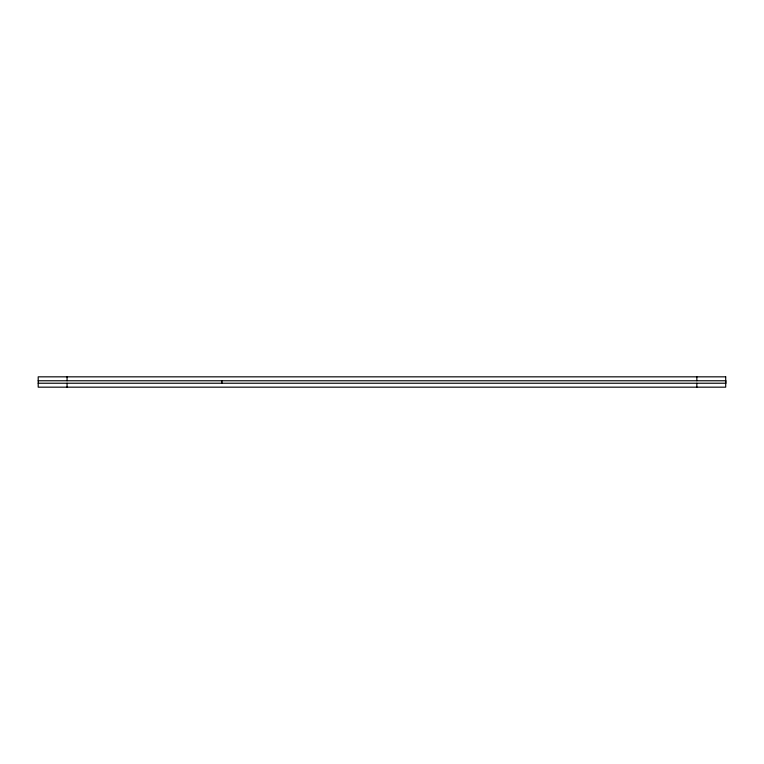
<?xml version="1.0" encoding="UTF-8"?>
<svg xmlns="http://www.w3.org/2000/svg" width="764" height="764" viewBox="0 0 764 764"><rect width="100%" height="100%" fill="white"/><g stroke="black" fill="none" stroke-linecap="round" stroke-linejoin="round"><path stroke-width="1.15" d="M38.2 380.768L725.704 380.768M38.2 383.232L725.704 383.232M725.8 380.768L725.8 383.232M696.844 376.833L696.844 380.768M696.844 383.232L696.844 387.167M221.885 380.768L221.98 383.232M67.06 376.833L67.06 380.768M67.06 383.232L67.06 387.167M725.704 376.833L38.2 376.833L38.2 387.167L725.704 387.167L725.704 376.833"/></g></svg>
